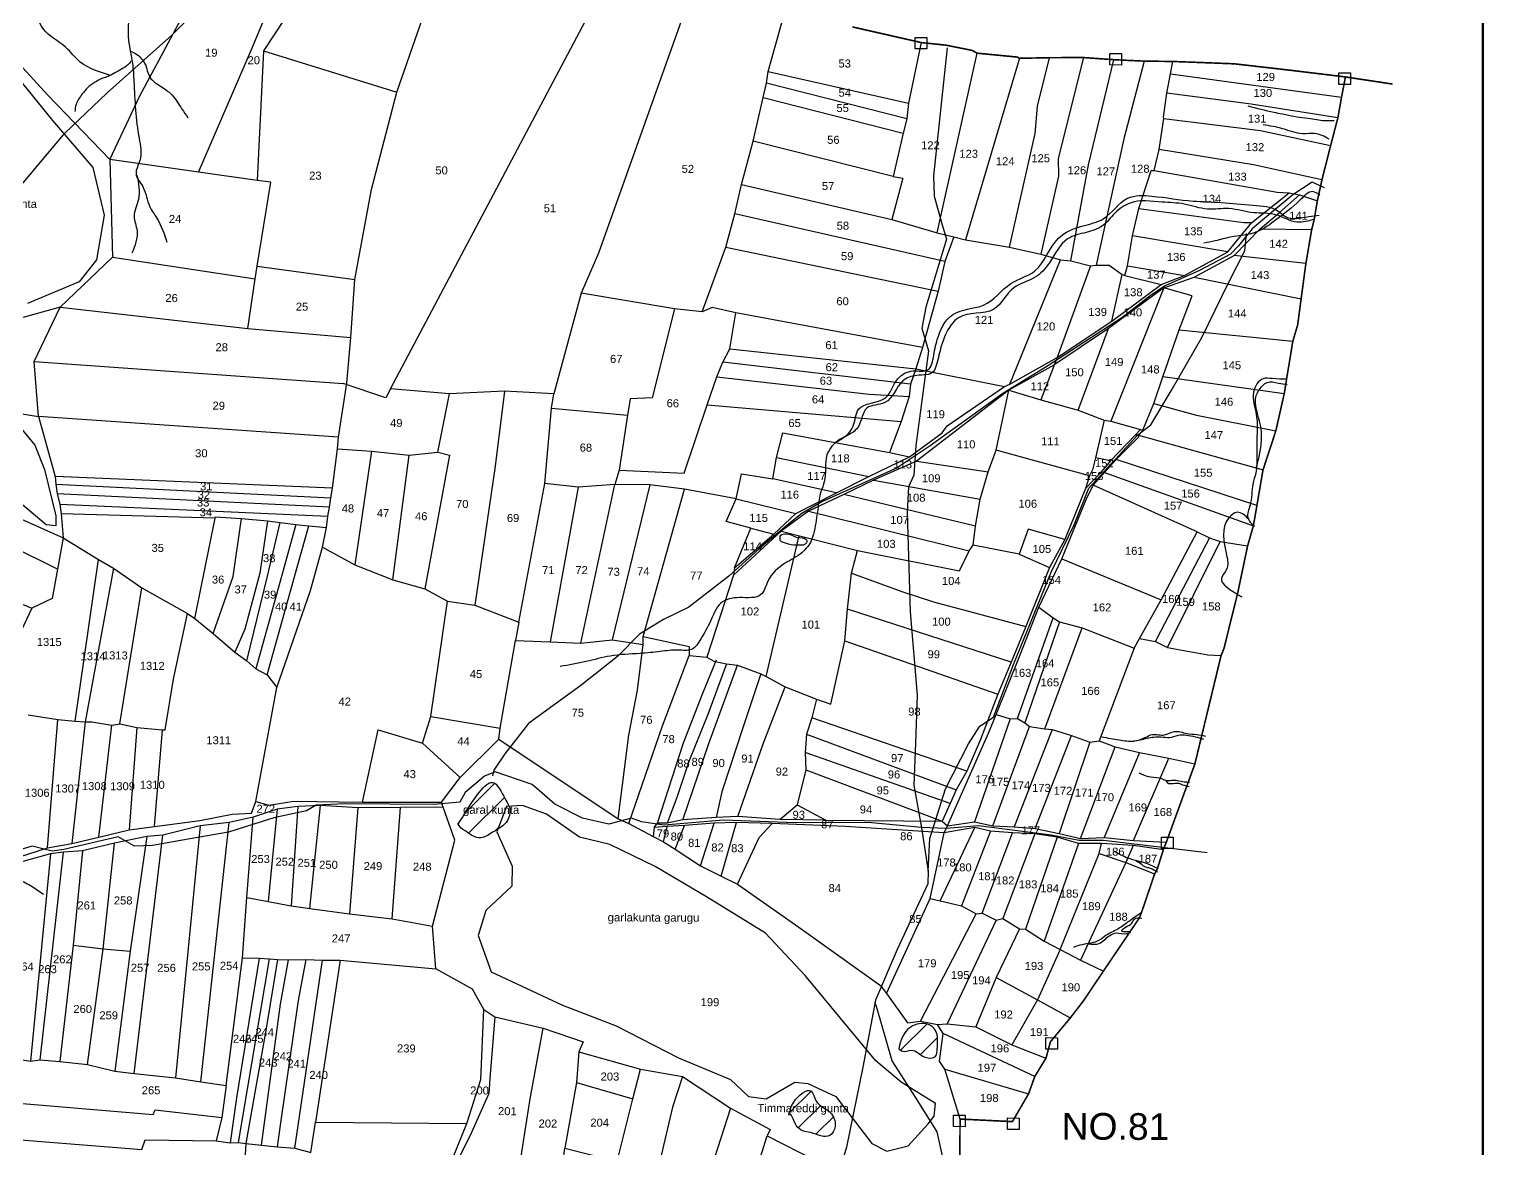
# Model space of a CAD drawing. Header units: inches. Extents: x 179671 to 186598, y 1613440 to 1621634.
# Drawn here: x 183871 to 186598, y 1617343 to 1619441 of the extents above; entities that cross this region are included whole.
import ezdxf
from ezdxf.enums import TextEntityAlignment as Align

# ---------------------------------------------------------------- set-up
doc = ezdxf.new("R2010")
doc.units = ezdxf.units.IN
doc.header["$LTSCALE"] = 15
doc.header["$MEASUREMENT"] = 0
for name, color, linetype in [('HILLS', 3, 'Continuous'), ('PLOT', 7, 'Continuous'), ('PLOT NO', 7, 'Continuous'), ('ROAD', 1, 'Continuous'), ('STREAM', 4, 'Continuous'), ('text1', 7, 'Continuous'), ('VILLAGE BOUNADRY', 5, 'Continuous'), ('VILLAGE BOUNADRY STONES', 1, 'Continuous')]:
    doc.layers.add(name, color=color, linetype=linetype)
doc.styles.get("Standard").update_dxf_attribs({"font": 'arial.ttf'})
pattern_1 = [(44.7684, (179073.567, 1616750.192), (-22.40683, 22.58873), [])]

msp = doc.modelspace()

# ---------------------------------------------------------------- hatches: boundary and pattern name
at = {"layer": 'STREAM'}
h = msp.add_hatch(dxfattribs=at)
h.set_pattern_fill('ANSI31', color=256, scale=254.535425, angle=-0.2316)
h.set_pattern_definition(pattern_1)
edge = h.paths.add_edge_path()
edge.add_spline(control_points=[(184770.7, 1617984.9), (184768.9, 1617989.4), (184759.2, 1618005.1), (184742.2, 1618044), (184701.2, 1617995.2), (184685.6, 1617968.4), (184675.5, 1617951)], knot_values=[0, 0, 0, 0, 2.994566, 10.621099, 17.661955, 30.744315, 30.744315, 30.744315, 30.744315], degree=3, periodic=0)
edge.add_spline(control_points=[(184675.5, 1617951), (184677.9, 1617945.6), (184692.1, 1617935.9), (184715.7, 1617919.7), (184735.8, 1617933.8), (184746.5, 1617939.9), (184749.7, 1617941.9)], knot_values=[41.079036, 41.079036, 41.079036, 41.079036, 44.609429, 50.900357, 55.692111, 57.827286, 57.827286, 57.827286, 57.827286], degree=3, periodic=0)
edge.add_line((184749.7, 1617941.9), (184765.7, 1617984.7))
edge.add_line((184765.7, 1617984.7), (184770.7, 1617984.9))
h = msp.add_hatch(dxfattribs=at)
h.set_pattern_fill('ANSI31', color=256, scale=254.535425, angle=-0.2316)
h.set_pattern_definition(pattern_1)
edge = h.paths.add_edge_path()
edge.add_spline(control_points=[(185501.3, 1617530.2), (185503.1, 1617538.4), (185507.1, 1617556.6), (185529.2, 1617579.4), (185561.5, 1617578.7), (185575.9, 1617555.2), (185573.3, 1617536.6), (185572.8, 1617511.7), (185544.6, 1617512.3), (185530.2, 1617533.2), (185510.1, 1617522.4), (185503.4, 1617528.3), (185501.3, 1617530.2)], knot_values=[0, 0, 0, 0, 4.917245, 10.852526, 17.473558, 20.165789, 26.01407, 28.84807, 32.771635, 38.333003, 41.696463, 43.280657, 43.280657, 43.280657, 43.280657], degree=3, periodic=0)
h = msp.add_hatch(dxfattribs=at)
h.set_pattern_fill('ANSI31', color=256, scale=254.535425, angle=-0.2316)
h.set_pattern_definition(pattern_1)
edge = h.paths.add_edge_path()
edge.add_spline(control_points=[(185295.4, 1617406.6), (185297.2, 1617414.4), (185301.7, 1617433.9), (185338.6, 1617464.2), (185345.2, 1617424), (185374.5, 1617416.4), (185386.1, 1617387.7), (185370.2, 1617357.9), (185337, 1617376.5), (185308.9, 1617374.6), (185299, 1617413.1), (185295.4, 1617406.6)], knot_values=[0, 0, 0, 0, 5.038288, 12.593751, 16.631272, 23.273659, 28.744859, 32.589814, 39.695448, 45.665255, 50.391245, 50.391245, 50.391245, 50.391245], degree=3, periodic=0)

# ---------------------------------------------------------------- linework, layer by layer
at = {"layer": 'HILLS'}
for points in [[(183858.7, 1619339.6), (183915.2, 1619270.2), (183990.5, 1619182.1), (184011.7, 1619093), (183997.2, 1619009.1), (183965.2, 1618968), (183867.9, 1618927)], [(183800.9, 1618759.4), (183881.6, 1618661.9), (183900.2, 1618615.9), (183921.4, 1618529), (183921.3, 1618510.3), (183903.1, 1618512.6)], [(183903.1, 1618512.6), (183794.6, 1618603.4)], [(185219.8, 1617440.6), (185252.9, 1617436.6), (185306.7, 1617467.5), (185330.7, 1617465.5), (185383, 1617440.9), (185450.7, 1617353), (185478.6, 1617338.5), (185519.1, 1617348.6), (185556.5, 1617389.8), (185567.5, 1617404.2), (185569.8, 1617427.6), (185506, 1617467.6), (185458.1, 1617507.5), (185325.5, 1617667.9), (185251.3, 1617747), (185140.7, 1617815.2), (185044.6, 1617872), (184959.6, 1617913), (184902.7, 1617926.7), (184840.7, 1617969.9), (184795.8, 1617986.1), (184765.7, 1617984.7), (184747.9, 1617937.1), (184776.6, 1617872.8), (184775.9, 1617834.8), (184727.1, 1617789.4), (184712.9, 1617742.4), (184737.5, 1617674.5), (184871, 1617612.1), (184971.8, 1617573.4), (185088.1, 1617513.4), (185185.8, 1617472.6), (185219.8, 1617440.6)]]:
    msp.add_lwpolyline(points, dxfattribs=at)
at = {"layer": 'PLOT'}
for points in [[(184188.3, 1619173.6), (184287.7, 1619403.3), (184403.9, 1619681.3), (184470.9, 1619660.7), (184491.1, 1619816)], [(184296.2, 1617993.8), (184335.6, 1618207.4), (184398.4, 1618389.5), (184421.1, 1618470.2), (184428.4, 1618507.6), (184431.3, 1618528.5), (184434.4, 1618545.5), (184436.4, 1618562.7), (184439.5, 1618581.1), (184449.1, 1618655), (184451.1, 1618676.7), (184466.4, 1618777.9), (184474.2, 1618863.4), (184481.7, 1618972.3), (184513.2, 1619140.7), (184560.6, 1619323.3), (184628.4, 1619519.5), (184662.1, 1619673.6)], [(184470.9, 1619660.7), (184452.3, 1619616.2), (184310.3, 1619400.5), (184298.5, 1619157.9)], [(184548.2, 1618767.1), (184963.8, 1619551.6)], [(185113.3, 1619513.4), (184938.4, 1619021.3), (184905.9, 1618946.4), (184854.8, 1618757.9)], [(183751.3, 1619486.4), (183906.4, 1619317.5), (184022.2, 1619197.1), (184027.1, 1619014.2), (183929, 1618920), (183782.3, 1618879.6)], [(185132.6, 1618911.8), (185176.8, 1619033), (185194, 1619094.9), (185206.5, 1619149.9), (185228.5, 1619231.2), (185247.2, 1619313.3), (185253.5, 1619340.4), (185256.3, 1619362.1), (185287.1, 1619471)], [(184280.8, 1618880.5), (184294.7, 1618973.4), (184298.7, 1618997.4), (184324.2, 1619154.4), (184298.5, 1619157.9), (184188.3, 1619173.6), (184022.2, 1619197.1), (184078.8, 1619316.5), (184154.7, 1619458)], [(185543.4, 1619416.2), (185519.7, 1619302.7), (185516.1, 1619273.5), (185509.2, 1619246.4), (185490.6, 1619165), (185508.9, 1619162.2), (185488.2, 1619084.9), (185573, 1619059.4), (185604.3, 1619051.8), (185587.8, 1619006.1), (185575.3, 1618950.5), (185545.7, 1618844.7), (185533.4, 1618804.4), (185523.1, 1618775.9), (185520.9, 1618752.9), (185505.8, 1618706.1), (185483.8, 1618647.8), (185521.6, 1618639.6)], [(184310.3, 1619400.5), (184560.6, 1619323.3)], [(185573, 1619059.4), (185648.1, 1619396.3)], [(185256.3, 1619362.1), (185519.7, 1619302.7)], [(185727.3, 1619386.7), (185626.4, 1619046.5)], [(185709.1, 1619032.7), (185756.8, 1619246), (185761.1, 1619296.9), (185784, 1619387.9)], [(185847.6, 1619388.1), (185800.1, 1619199), (185800.9, 1619165.9), (185767.8, 1619019.4)], [(185824, 1619007), (185856.6, 1619187.3), (185904.2, 1619384.1)], [(185961.2, 1619381.4), (185922.9, 1619235.5), (185871.4, 1618999)], [(185925, 1618979.8), (185929.9, 1618997.8), (185939.6, 1619054), (185951.5, 1619105.2), (185974.4, 1619176.6), (185979.8, 1619176.6), (185989.3, 1619215.6), (185998, 1619274.2), (185998, 1619274.2), (185997.7, 1619276.1), (186003.6, 1619321.2), (186010.3, 1619357.6), (186015, 1619380.8)], [(185516.1, 1619273.5), (185253.5, 1619340.4)], [(186010.3, 1619357.6), (186331.2, 1619313.8)], [(185247.2, 1619313.3), (185509.2, 1619246.4)], [(186324.4, 1619275.4), (186161.9, 1619300.9), (186003.6, 1619321.2)], [(185998, 1619274.2), (186179.6, 1619251.5), (186310.8, 1619223.1)], [(185490.6, 1619165), (185228.5, 1619231.2)], [(186294.5, 1619159), (186165.9, 1619187.3), (185989.3, 1619215.6)], [(185979.8, 1619176.6), (186210.5, 1619136.1), (186233.2, 1619134.3)], [(185206.5, 1619149.9), (185488.2, 1619084.9)], [(184751.4, 1618110.4), (184754.2, 1618131.2), (184783, 1618295.5), (184847.8, 1618292.8), (184905.5, 1618290.3), (184964.2, 1618296.8), (185022.3, 1618287.8), (185022.2, 1618303.3), (185108.2, 1618284.2), (185108.1, 1618267.6), (185141.6, 1618264.6), (185154.3, 1618256.5), (185178.3, 1618252), (185199, 1618249.5), (185243, 1618232.9), (185252.5, 1618228.2), (185288.3, 1618208.6), (185347.3, 1618185.4), (185374.1, 1618176.3), (185400.4, 1618295), (185405, 1618354.4), (185412.4, 1618421.5), (185424.2, 1618464.2), (185615.1, 1618426.3), (185633.5, 1618463.8), (185640.4, 1618473.9), (185645, 1618509.8), (185653.8, 1618560.5), (185668.9, 1618611.8), (185683.9, 1618652.1), (185707.6, 1618764.7), (185767.3, 1618746.4), (185837.6, 1618727.4), (185886, 1618708.8), (185898.5, 1618706.7), (185954.2, 1618691.1), (185958.9, 1618689.9), (185979.1, 1618740), (185996.2, 1618789.7), (186026.6, 1618878.1), (186051.3, 1618941.3), (185998.4, 1618956.3), (186055, 1618976.6), (186130.1, 1619017.3), (186178.4, 1619067.3), (186215.1, 1619097.9), (186252.4, 1619130.7), (186285.9, 1619119.7)], [(185193.5, 1618431.5), (185267.1, 1618494.9), (185308.3, 1618533.5), (185384.6, 1618572.1), (185445.4, 1618603), (185521.6, 1618639.6), (185582.5, 1618684.6), (185592, 1618697.6), (185699.7, 1618771.6), (185709.5, 1618776.1), (185798.4, 1618825.9), (185900.9, 1618894), (185993.2, 1618962.6), (186036.7, 1618979.4), (186118.3, 1619024.1), (186163.2, 1619078.8), (186233.2, 1619134.3), (186252.4, 1619130.7)], [(185587.8, 1619006.1), (185194, 1619094.9)], [(185951.5, 1619105.2), (186148.2, 1619078.8), (186163.2, 1619078.8)], [(186178.4, 1619067.3), (186275.3, 1619066)], [(185604.3, 1619051.8), (185626.4, 1619046.5), (185709.1, 1619032.7), (185767.8, 1619019.4), (185804.4, 1619009.3), (185824, 1619007), (185860.5, 1618997.7), (185871.4, 1618999), (185895.4, 1618998.9), (185919.8, 1618981.6), (185925, 1618979.8), (185993.2, 1618962.6)], [(186118.3, 1619024.1), (185939.6, 1619054)], [(184027.1, 1619014.2), (184294.7, 1618973.4)], [(185176.8, 1619033), (185575.3, 1618950.5)], [(185533.4, 1618804.4), (185699.7, 1618771.6), (185709.5, 1618776.1), (185804.4, 1619009.3)], [(186264.4, 1619002.2), (186130.1, 1619017.3)], [(184298.7, 1618997.4), (184481.7, 1618972.3)], [(185860.5, 1618997.7), (185798.4, 1618825.9), (185767.3, 1618746.4)], [(185900.9, 1618894), (185919.8, 1618981.6)], [(185929.9, 1618997.8), (186036.7, 1618979.4)], [(185998.4, 1618956.3), (185894.5, 1618880.2), (185792, 1618811.5), (185707.6, 1618764.7), (185534.7, 1618631.5), (185453.9, 1618595.9), (185398.2, 1618569), (185332, 1618537.8), (185280.8, 1618500.2), (185191.3, 1618418.2), (185141.6, 1618264.6)], [(185998.4, 1618956.3), (185898.5, 1618706.7)], [(186055, 1618976.6), (186255.5, 1618936.2)], [(183454.4, 1618946.5), (183520.1, 1618855.3), (183553.2, 1618805), (183655.7, 1618696.7), (183825.1, 1618548.6), (183851.4, 1618525.2), (183934.9, 1618488), (184001.2, 1618447.2), (184029, 1618431.4), (184082.1, 1618394.1), (184168, 1618345.9), (184181.5, 1618336.8), (184219.7, 1618524.8), (184220.3, 1618527.1), (184268.9, 1618524.4), (184318, 1618519.8), (184341.6, 1618516.8), (184371.2, 1618512.9), (184395.7, 1618510.7), (184428.4, 1618507.6)], [(184977.3, 1618615), (185098.7, 1618609.4), (185142.1, 1618737.4), (185160.5, 1618789.4), (185171.6, 1618817.2), (185184.4, 1618842.5), (185196.1, 1618909.9), (185151.3, 1618919.4), (185132.6, 1618911.8), (185081.1, 1618917.1), (184905.9, 1618946.4)], [(183888.4, 1618715.2), (183880.5, 1618818.6), (183929, 1618920), (184280.8, 1618880.5), (184474.2, 1618863.4)], [(185081.1, 1618917.1), (185039, 1618750.1), (184997.6, 1618748.3), (184993, 1618718)], [(185545.7, 1618844.7), (185196.1, 1618909.9)], [(185837.6, 1618727.4), (185894.5, 1618880.2)], [(186026.6, 1618878.1), (186239.9, 1618856.3)], [(183880.5, 1618818.6), (184459.8, 1618777)], [(185523.1, 1618775.9), (185171.6, 1618817.2)], [(185184.4, 1618842.5), (185533.4, 1618804.4)], [(185160.5, 1618789.4), (185445.9, 1618757.3), (185520.9, 1618752.9)], [(186223.8, 1618758.1), (185996.2, 1618789.7)], [(185193.5, 1618431.5), (185223.8, 1618506.3), (185177.8, 1618518.3), (185196.4, 1618561.2), (185099.8, 1618579.4), (185034.7, 1618587.5), (184969, 1618587.8), (184900, 1618582.8), (184837.9, 1618590), (184850, 1618731), (184854.8, 1618757.9), (184762, 1618763), (184659, 1618757.6), (184548.2, 1618767.1), (184540, 1618750.3), (184459.8, 1618777)], [(184762, 1618763), (184744.6, 1618622.2), (184706.3, 1618361.8)], [(184637.1, 1618648.8), (184659, 1618757.6)], [(185142.1, 1618737.4), (185505.8, 1618706.1)], [(185979.1, 1618740), (186059.3, 1618717.9), (186208, 1618688.2)], [(183853.9, 1618721.2), (183888.4, 1618715.2), (183919.7, 1618602.9), (183920.9, 1618588.8), (183923.9, 1618570.7), (183928.6, 1618551.1), (183931.2, 1618533), (183934.9, 1618488), (183924.3, 1618429.3), (183914.6, 1618374.5), (183876.5, 1618356.3), (183856.2, 1618313.4)], [(184451.1, 1618676.7), (183888.4, 1618715.2)], [(184850, 1618731), (184993, 1618718), (184977.3, 1618615), (184969, 1618587.8)], [(185886, 1618708.8), (185870.1, 1618637.7), (185864.5, 1618615.2), (185858.9, 1618604.2), (185851.3, 1618580.3)], [(183924.3, 1618429.3), (183660.6, 1618560), (183575.7, 1618603.4), (183655.7, 1618696.7)], [(185196.4, 1618561.2), (185206.6, 1618608), (185265.4, 1618598.8), (185271.8, 1618638.7), (185283.8, 1618684.8), (185382.3, 1618666.4), (185483.8, 1618647.8)], [(185478.5, 1617634.1), (185560, 1617812), (185586.5, 1617935), (185592.9, 1617947.9), (185669.7, 1618121.7), (185683.9, 1618156.7), (185728.9, 1618268.7), (185763.7, 1618358.3), (185807, 1618448.8), (185852.6, 1618559.7), (185865.5, 1618586.4), (185886.7, 1618610.6), (185908.8, 1618634.9), (185951.3, 1618677.4), (185950.9, 1618680.1), (185944.2, 1618680.5), (185954.2, 1618691.1)], [(185944.2, 1618680.5), (185898.2, 1618632.3), (185878.1, 1618608.7), (185851.3, 1618580.3), (185812.8, 1618484.7), (185783.6, 1618432.1), (185739.7, 1618321.8), (185712.2, 1618255.2), (185687, 1618195), (185654.4, 1618109.8), (185628.6, 1618050.9), (185608.7, 1618015.8), (185597.7, 1617989.9), (185582.5, 1617957.2), (185592.9, 1617947.9), (185643.1, 1617955.4), (185677.8, 1617948.4), (185717.8, 1617946), (185757.1, 1617943.1), (185802.1, 1617934.1), (185842, 1617924.3), (185886.1, 1617926), (185941.4, 1617920.8), (186002.7, 1617917.3)], [(185958.9, 1618689.9), (185950.9, 1618680.1), (186184, 1618615.2)], [(184449.1, 1618655), (184512.8, 1618650.5), (184583.2, 1618642.9), (184637.1, 1618648.8), (184659.3, 1618642.9), (184613.1, 1618392.5)], [(185858.9, 1618604.2), (185683.9, 1618652.1)], [(184512.8, 1618650.5), (184481.6, 1618437.3)], [(184553, 1618409.1), (184583.2, 1618642.9)], [(185271.8, 1618638.7), (185445.4, 1618603)], [(185534.7, 1618631.5), (185668.9, 1618611.8)], [(185898.2, 1618632.3), (185870.1, 1618637.7)], [(186172.6, 1618548.7), (185908.8, 1618634.9)], [(184439.5, 1618581.1), (183919.7, 1618602.9)], [(185384.6, 1618572.1), (185265.4, 1618598.8)], [(185886.7, 1618610.6), (186166, 1618510.6)], [(183920.9, 1618588.8), (184436.4, 1618562.7)], [(184434.4, 1618545.5), (183923.9, 1618570.7)], [(184789, 1618330), (184837.9, 1618590)], [(184900, 1618582.8), (184847.8, 1618292.8)], [(184905.5, 1618290.3), (184969, 1618587.8)], [(185034.7, 1618587.5), (184964.2, 1618296.8)], [(185022.2, 1618303.3), (185099.8, 1618579.4)], [(185453.9, 1618595.9), (185653.8, 1618560.5)], [(186060.3, 1618499.3), (185865.5, 1618586.4)], [(183928.6, 1618551.1), (184431.3, 1618528.5)], [(185196.4, 1618561.2), (185308.3, 1618533.5)], [(185645, 1618509.8), (185398.2, 1618569)], [(184219.7, 1618524.8), (183931.2, 1618533)], [(184216.2, 1618308.8), (184253.7, 1618415.4), (184268.9, 1618524.4)], [(184318, 1618519.8), (184303.3, 1618421.7), (184275.6, 1618316.6), (184256.5, 1618273.6)], [(184279.3, 1618257.6), (184318, 1618416.1), (184341.6, 1618516.8)], [(185332, 1618537.8), (185633.5, 1618463.8)], [(183541.5, 1618494.7), (183876.5, 1618356.3)], [(184371.2, 1618512.9), (184344.3, 1618415.5), (184296.1, 1618242.4)], [(184317.3, 1618231.3), (184374.8, 1618437.1), (184395.7, 1618510.7)], [(185223.8, 1618506.3), (185267.1, 1618494.9)], [(185252.5, 1618228.2), (185314.4, 1618492.3)], [(185280.8, 1618500.2), (185424.2, 1618464.2)], [(185812.8, 1618484.7), (185744, 1618504.4), (185726.8, 1618457.6), (185640.4, 1618473.9)], [(185993, 1618371.6), (186060.3, 1618499.3), (186083.6, 1618488.2), (186103.8, 1618480.9), (186155.1, 1618472.7)], [(184421.1, 1618470.2), (184481.6, 1618437.3), (184553, 1618409.1), (184613.1, 1618392.5), (184655.5, 1618369.4), (184706.3, 1618361.8), (184789, 1618330), (184783, 1618295.5)], [(186083.6, 1618488.2), (185985, 1618299.4)], [(186005.1, 1618282.6), (186103.8, 1618480.9)], [(183957.2, 1618144.2), (184001.2, 1618447.2)], [(185726.8, 1618457.6), (185783.6, 1618432.1)], [(185807, 1618448.8), (185993, 1618371.6)], [(184029, 1618431.4), (183975.9, 1618143.2)], [(185193.5, 1618431.5), (185191.3, 1618418.2)], [(185412.4, 1618421.5), (185507.3, 1618387.5), (185566.3, 1618368.2), (185739.7, 1618321.8)], [(184041.1, 1618139.5), (184082.1, 1618394.1)], [(184608.8, 1618102.8), (184624.4, 1618153), (184655.5, 1618369.4)], [(185712.2, 1618255.2), (185405, 1618354.4)], [(185763.7, 1618358.3), (185790.9, 1618337.9), (185802.3, 1618330.8), (185845.1, 1618319.5), (185942.3, 1618281.3), (185952.7, 1618299), (185993, 1618371.6)], [(183869.1, 1618156.4), (183924.7, 1618147.5), (183957.2, 1618144.2), (183975.9, 1618143.2), (183988.8, 1618143), (184026.3, 1618136.7), (184041.1, 1618139.5), (184073.2, 1618132.4), (184121.4, 1618128.3), (184126, 1618128.1), (184142, 1618223.1), (184168, 1618345.9), (184181.5, 1618336.8), (184216.2, 1618308.8), (184256.5, 1618273.6), (184279.3, 1618257.6), (184296.1, 1618242.4), (184317.3, 1618231.3), (184335.6, 1618207.4)], [(185723.9, 1618149.1), (185790.9, 1618337.9)], [(185802.3, 1618330.8), (185737.5, 1618141.4)], [(185775.2, 1618130.1), (185845.1, 1618319.5)], [(185952.7, 1618299), (185982.4, 1618293.9), (186005.1, 1618282.6), (186080.8, 1618268.8), (186105.4, 1618267.2)], [(185985, 1618299.4), (185982.4, 1618293.9)], [(185011.3, 1618202.3), (185022.3, 1618287.8)], [(185400.4, 1618295), (185687, 1618195)], [(185942.3, 1618281.3), (185876.7, 1618107.5)], [(184995.5, 1617952.3), (185058.5, 1618135.8), (185108.1, 1618267.6)], [(185042.9, 1617945.3), (185049.2, 1617953.4), (185097.9, 1618103.5), (185133.9, 1618196.9), (185159.8, 1618259.6)], [(185178.3, 1618252), (185143.2, 1618157), (185107.5, 1618068.5), (185085.5, 1618001.3), (185067, 1617953.2)], [(185096.2, 1617959.7), (185145, 1618102.4), (185199, 1618249.5)], [(185243, 1618232.9), (185209.1, 1618131.6), (185169.7, 1618011.7), (185159.1, 1617963.6)], [(184975.2, 1617961.1), (184995.2, 1618118.4), (185011.3, 1618202.3)], [(185199.6, 1617965.4), (185246.8, 1618102), (185288.3, 1618208.6)], [(185347.3, 1618185.4), (185338.2, 1618150.7), (185328.2, 1618120.1), (185325.9, 1618085.8), (185327.3, 1618053.3), (185311.1, 1617987.3), (185364.6, 1617958.8), (185582.5, 1617957.2)], [(183905.6, 1617906.7), (183924.7, 1618147.5)], [(183975.9, 1618143.2), (183951.4, 1617915.3)], [(184002, 1617926.8), (184026.3, 1618136.7)], [(184624.4, 1618153), (184754.2, 1618131.2)], [(185628.6, 1618050.9), (185338.2, 1618150.7)], [(185710.2, 1618148.8), (185643.1, 1617955.4)], [(185677.8, 1617948.4), (185746.2, 1618134.6)], [(185683.9, 1618156.7), (185710.2, 1618148.8), (185723.9, 1618149.1), (185737.5, 1618141.4), (185746.2, 1618134.6), (185775.2, 1618130.1), (185788.8, 1618129), (185824.8, 1618117.7), (185859.5, 1618104.8), (185876.7, 1618107.5), (185906.7, 1618096.2), (185952.2, 1618085.6), (186007.3, 1618075.1), (186056.3, 1618064.1)], [(183852.8, 1617889.9), (183905.6, 1617906.7), (183951.4, 1617915.3), (184002, 1617926.8), (184058.6, 1617940.7), (184106.4, 1617947.2), (184190.9, 1617958), (184252, 1617970.3), (184287.8, 1617972.2), (184296.2, 1617993.8), (184320.3, 1617987), (184367.1, 1617994.4), (184496, 1617992.6), (184644.4, 1617992.4), (184679.1, 1618038.8), (184751.4, 1618110.4), (184975.2, 1617961.1), (184995.5, 1617952.3), (185041, 1617927.9), (185060.1, 1617918.2), (185082.1, 1617904.4), (185129.5, 1617873.4), (185168.1, 1617854.1), (185198.9, 1617838.6), (185313.7, 1617758.4), (185466.9, 1617649.1), (185478.5, 1617634.1), (185517.9, 1617578.8), (185541.7, 1617582.1), (185573.7, 1617575.7), (185591.7, 1617577.3), (185645.4, 1617571.7), (185713.5, 1617537.7), (185777.2, 1617512.8)], [(184073.2, 1618132.4), (184058.6, 1617940.7)], [(184106.4, 1617947.2), (184121.4, 1618128.3)], [(184496, 1617992.6), (184525.1, 1618128), (184608.8, 1618102.8), (184679.1, 1618038.8)], [(185328.2, 1618120.1), (185608.7, 1618015.8)], [(185788.8, 1618129), (185717.8, 1617946)], [(185757.1, 1617943.1), (185824.8, 1618117.7)], [(185597.7, 1617989.9), (185325.9, 1618085.8)], [(185859.5, 1618104.8), (185802.1, 1617934.1)], [(185842, 1617924.3), (185906.7, 1618096.2)], [(185952.2, 1618085.6), (185886.1, 1617926)], [(185327.3, 1618053.3), (185582.5, 1617957.2)], [(185941.4, 1617920.8), (186007.3, 1618075.1)], [(184647.1, 1617983.2), (184567.1, 1617982.7), (184487, 1617982.2), (184417.3, 1617986), (184374.5, 1617984.2), (184336.3, 1617979.2), (184291.2, 1617964.4), (184245.9, 1617954.4), (184192, 1617948.2), (184121.6, 1617930.4), (184092, 1617927.9), (184031.2, 1617915.5), (183971, 1617901.1), (183935.8, 1617898.7), (183911, 1617895.6), (183859.2, 1617881.4), (183660.2, 1617809.7), (183594.2, 1617789), (183359.7, 1617717.8), (183274.5, 1617712.3), (183263.9, 1617724.2)], [(184336.3, 1617979.2), (184319.3, 1617806.2)], [(184374.5, 1617984.2), (184362.5, 1617798.3)], [(184397.5, 1617793.2), (184417.3, 1617986)], [(184487, 1617982.2), (184471.5, 1617783.3)], [(184551.4, 1617773.8), (184567.1, 1617982.7)], [(184665, 1617323.9), (184691.7, 1617390), (184718.1, 1617472.9), (184723.5, 1617603.8), (184702.2, 1617642.2), (184633.4, 1617679.9), (184627, 1617760.3), (184668.8, 1617921.3), (184647.1, 1617983.2), (184644.4, 1617992.4)], [(185278.4, 1617960.3), (185311.1, 1617987.3)], [(184192, 1617948.2), (184145.4, 1617476.1)], [(184193.2, 1617468.6), (184245.9, 1617954.4)], [(184240.3, 1617461.6), (184271.3, 1617700.8), (184279.4, 1617814), (184291.2, 1617964.4)], [(185997.2, 1617903.5), (185940.4, 1617911.4), (185881.4, 1617915.1), (185837.9, 1617914.9), (185798.3, 1617926.7), (185756.5, 1617933.1), (185714.6, 1617935.1), (185673.1, 1617938.1), (185644, 1617944.8), (185586.5, 1617935), (185400.5, 1617947), (185263.9, 1617952.5), (185197.3, 1617954.7), (185155.4, 1617953), (185099.8, 1617948.5), (185066.9, 1617946.8), (185042.9, 1617945.3), (185041, 1617927.9)], [(185364.6, 1617958.8), (185278.4, 1617960.3), (185199.6, 1617965.4), (185159.1, 1617963.6), (185096.2, 1617959.7), (185067, 1617953.2), (185049.2, 1617953.4)], [(185060.1, 1617918.2), (185066.9, 1617946.8)], [(185082.1, 1617904.4), (185099.8, 1617948.5)], [(185129.5, 1617873.4), (185155.4, 1617953)], [(185168.1, 1617854.1), (185197.3, 1617954.7)], [(185198.9, 1617838.6), (185239.8, 1617926.6), (185263.9, 1617952.5)], [(185578.8, 1617807.5), (185644, 1617944.8)], [(184092, 1617927.9), (184060.3, 1617713), (184031.7, 1617488.6)], [(184067.9, 1617483.9), (184121.6, 1617930.4)], [(185673.1, 1617938.1), (185619.1, 1617798.3)], [(185657.8, 1617784.3), (185714.6, 1617935.1)], [(185756.5, 1617933.1), (185696.6, 1617774.8)], [(185798.3, 1617926.7), (185739.1, 1617754.3)], [(183911, 1617895.6), (183873.8, 1617506.9)], [(183891.9, 1617509.3), (183935.8, 1617898.7)], [(183971, 1617901.1), (183953.4, 1617724.6), (183928.7, 1617506.6)], [(183980.3, 1617500.9), (184009.9, 1617717.4), (184031.2, 1617915.5)], [(185837.9, 1617914.9), (185773.6, 1617731.9)], [(185803.9, 1617716.6), (185877.1, 1617896.2), (185881.4, 1617915.1)], [(185940.4, 1617911.4), (185927.1, 1617879.4), (185841.9, 1617696.7)], [(185877.1, 1617896.2), (185927.1, 1617879.4), (185980.9, 1617858.1)], [(184279.4, 1617814), (184319.3, 1617806.2), (184362.5, 1617798.3), (184397.5, 1617793.2), (184471.5, 1617783.3), (184551.4, 1617773.8), (184627, 1617760.3)], [(185560, 1617812), (185578.8, 1617807.5), (185619.1, 1617798.3), (185646.5, 1617783.1), (185657.8, 1617784.3), (185683.6, 1617771.3), (185696.6, 1617774.8), (185727.5, 1617755.3), (185739.1, 1617754.3), (185773.6, 1617731.9), (185803.9, 1617716.6), (185841.9, 1617696.7), (185884.8, 1617675.8)], [(185541.7, 1617582.1), (185646.5, 1617783.1)], [(185683.6, 1617771.3), (185591.7, 1617577.3)], [(185727.5, 1617755.3), (185683.6, 1617663.7), (185645.4, 1617571.7)], [(183953.4, 1617724.6), (184009.9, 1617717.4), (184060.3, 1617713)], [(184302.5, 1617699.9), (184259.9, 1617438.4), (184247.7, 1617354.3)], [(184263.7, 1617354.8), (184321.5, 1617699)], [(184271.3, 1617700.8), (184302.5, 1617699.9), (184321.5, 1617699), (184336.9, 1617697.4), (184357.2, 1617697.3), (184389.5, 1617697.7), (184421.3, 1617696.5), (184454.2, 1617696.1), (184633.4, 1617679.9)], [(184389.5, 1617697.7), (184375.3, 1617620.7), (184341.4, 1617386.9), (184336.1, 1617346.4)], [(185803.9, 1617716.6), (185761, 1617622.2), (185713.5, 1617537.7)], [(184336.9, 1617697.4), (184316.1, 1617572.1), (184277.1, 1617352.7), (184274.6, 1617311.6), (184283.9, 1617298.5), (184281, 1617144.5)], [(184306.6, 1617349.7), (184342.3, 1617613.7), (184357.2, 1617697.3)], [(184369.3, 1617344.2), (184421.3, 1617696.5)], [(184454.2, 1617696.1), (184407.7, 1617392.7)], [(185683.6, 1617663.7), (185761, 1617622.2), (185822.8, 1617588.2)], [(184744, 1617590), (184735, 1617474.6), (184732.8, 1617446.4), (184697.9, 1617367.8), (184675.6, 1617323.6)], [(184723.5, 1617603.8), (184744, 1617590), (184834.4, 1617569.2), (184909.7, 1617543.4), (184901.4, 1617524.9), (185017.2, 1617492.4), (185095.9, 1617478.2), (185185.7, 1617418.8), (185260.4, 1617378.8), (185254.4, 1617367), (185345.2, 1617320.7), (185362.1, 1617263.8), (185386.7, 1617253.9), (185463.4, 1617216.1), (185528.2, 1617170.3)], [(184785.3, 1617276.5), (184810.5, 1617436.3), (184834.4, 1617569.2)], [(185616.2, 1617398.6), (185587.9, 1617492.2), (185577.8, 1617507.4), (185584.4, 1617558.8), (185573.7, 1617575.7)], [(185756.2, 1617478.3), (185584.4, 1617558.8)], [(183359.2, 1617510.9), (183624.5, 1617472.1), (183707.9, 1617461.5), (183811.4, 1617454.8), (183821.1, 1617515.9), (183873.8, 1617506.9), (183891.9, 1617509.3), (183928.7, 1617506.6), (183980.3, 1617500.9), (184031.7, 1617488.6), (184067.9, 1617483.9), (184145.4, 1617476.1), (184193.2, 1617468.6), (184240.3, 1617461.6), (184232.6, 1617401.3), (184221.8, 1617357.9)], [(184901.4, 1617524.9), (184896.9, 1617466.9), (184875.2, 1617344.1)], [(184810, 1617268.3), (184862.9, 1617248.8), (184875.2, 1617344.1), (184927.2, 1617330.7), (184972.8, 1617316.3), (185003, 1617436.2), (185017.2, 1617492.4)], [(185587.9, 1617492.2), (185744.4, 1617445.6)], [(184896.9, 1617466.9), (185003, 1617436.2)], [(185095.9, 1617478.2), (185077.3, 1617421), (185029.7, 1617218.6), (184973.3, 1616999)], [(183704.1, 1617428.6), (183809.5, 1617408.3), (183814, 1617431.4), (184103.4, 1617407.4), (184107.2, 1617416.1), (184232.6, 1617401.3)], [(185185.7, 1617418.8), (185113.3, 1617193.9), (185029.7, 1617218.6)], [(183839.4, 1617360.8), (184082.3, 1617341.3), (184088.5, 1617359.9), (184221.8, 1617357.9), (184247.7, 1617354.3), (184263.7, 1617354.8), (184277.1, 1617352.7), (184306.6, 1617349.7), (184336.1, 1617346.4), (184369.3, 1617344.2), (184399.1, 1617335.9), (184407.7, 1617392.7), (184691.7, 1617390)], [(185113.3, 1617193.9), (185127, 1617175.9), (185188.7, 1617157.8), (185254.4, 1617367)]]:
    msp.add_lwpolyline(points, dxfattribs=at)
at = {"layer": 'ROAD'}
for points in [[(183840.4, 1619130.3), (183938.1, 1619246.6), (184017.7, 1619322), (184138.8, 1619429.8), (184195.7, 1619487.4), (184232.5, 1619552.6), (184351.3, 1619712.1), (184471.6, 1619822.9)], [(185592, 1619406.2), (185566.1, 1619166.3), (185567.4, 1619128.3), (185582.4, 1619074.3), (185590.8, 1619047.7), (185551.8, 1618920.1), (185544.5, 1618881.2), (185556.7, 1618838.6), (185533.2, 1618661.1), (185529.6, 1618605.6), (185519.6, 1618583.3), (185517, 1618535.6), (185522.9, 1618349.5), (185535.5, 1618192.9), (185532.8, 1618103.2), (185529.6, 1618024.5), (185543.6, 1617944.7), (185556.5, 1617863), (185556, 1617839.2), (185498.4, 1617716.7), (185457.7, 1617621.4), (185433.7, 1617496), (185403.5, 1617345.8), (185383.4, 1617279.1)], [(186299.5, 1619144.2), (186276, 1619154.8), (186240.1, 1619130.6), (186203.3, 1619100), (186163.8, 1619067.2), (186138.3, 1619035.4), (186123.2, 1619019.6), (186064.7, 1618988.7), (186000.7, 1618960.3), (185975.3, 1618943.3), (185919.4, 1618900), (185779.1, 1618808.8), (185696.6, 1618758.3), (185559.9, 1618660.4), (185498.2, 1618619.1), (185358.4, 1618556.1), (185319.3, 1618533.4), (185295.1, 1618514.2), (185239.3, 1618467.3), (185183, 1618416.4), (185107.6, 1618358), (185060.4, 1618334.9), (185015.1, 1618307.2), (184974.2, 1618265.6), (184905, 1618211.1), (184807.1, 1618140), (184763.1, 1618083.1), (184742.2, 1618052.3), (184739.6, 1618041.8)], [(185556.5, 1617863), (185559.5, 1617924.3), (185588.8, 1618017.5), (185631.7, 1618102.1), (185653.1, 1618135.1), (185678.6, 1618152.1), (185716.3, 1618250.8), (185786.9, 1618423.5), (185829.9, 1618512.4), (185857.5, 1618581), (185949.2, 1618681.1), (185974, 1618699.6), (186011.8, 1618763.2), (186069.6, 1618863.3), (186119.1, 1618966.1), (186149.7, 1619026.1), (186153.3, 1619058.3)], [(186079.5, 1617897.7), (185885, 1617920.8), (185839.4, 1617920.5), (185787.1, 1617930.9), (185650.8, 1617948), (185589.9, 1617943.1), (185543.9, 1617945.1), (185450.1, 1617954), (185290.7, 1617954.6), (185172.5, 1617959), (185061.7, 1617949.4), (185018.9, 1617955.4), (185000.4, 1617962.3), (184957.5, 1617951.3), (184908.3, 1617962.7), (184856.3, 1617988.7), (184814.1, 1618025.9), (184744.5, 1618049.5), (184724.5, 1618041.3), (184688.3, 1618010.8), (184678.5, 1617992.8), (184629.8, 1617988.2), (184463.3, 1617989.4), (184409.4, 1617987.1), (184391, 1617976.2), (184329.8, 1617963.3), (184244.6, 1617936.1), (184154.9, 1617920.9), (184102.5, 1617911.3), (184068.9, 1617910.2), (184037.8, 1617927.5), (183936.1, 1617904), (183914, 1617900.4), (183876.9, 1617909.8), (183768.3, 1617878.3)], [(185605.2, 1617128.9), (185598.8, 1617259.9), (185573.2, 1617374.7), (185533.6, 1617437.6), (185488.6, 1617507.5), (185459.2, 1617609.4), (185456.1, 1617616.3)]]:
    msp.add_lwpolyline(points, dxfattribs=at)
at = {"layer": 'STREAM'}
for points in [[(184281, 1620010.2), (184255.4, 1620002.5), (184255.8, 1619988.7), (184239.9, 1619952.8), (184226.9, 1619904.2), (184206.6, 1619866.4), (184188.2, 1619810.4), (184175.2, 1619777), (184162.7, 1619720.6), (184144.3, 1619671), (184136.7, 1619639.6), (184113.9, 1619587), (184089, 1619525.2), (184063.2, 1619477.6), (184057.5, 1619420.6), (184064.7, 1619377.7), (184067.5, 1619343.3), (184077.2, 1619236.9), (184078.7, 1619195.2), (184071.5, 1619170.8), (184084, 1619146.4), (184097.2, 1619108.6), (184110.5, 1619087.3), (184129.2, 1619042.3)], [(184023.7, 1619354.5), (183967.1, 1619379.7), (183939.4, 1619407.4), (183897.9, 1619441.6), (183872.6, 1619485), (183819.2, 1619520.9), (183802.4, 1619547.6), (183783.4, 1619564.5), (183752.8, 1619592.8)], [(184059.9, 1619400.9), (184070.5, 1619395.5), (184088.3, 1619376.1), (184097.3, 1619351.6), (184122.5, 1619331.2), (184139.1, 1619317.4), (184157.5, 1619291.5), (184168.7, 1619275.2)], [(184062.6, 1619381.1), (184047.6, 1619368), (184034.4, 1619360.9), (184022.8, 1619354.4), (184004.9, 1619347.6), (183994.6, 1619342), (183980.7, 1619331.4), (183970.7, 1619319.9), (183959, 1619299.9), (183956.8, 1619287.1)], [(186317.5, 1619269.5), (186288.5, 1619270.5), (186273, 1619273.3), (186252.3, 1619275.5), (186231.9, 1619279.6), (186220.4, 1619282), (186204.6, 1619285.1), (186156.3, 1619297)], [(186307.8, 1619235.3), (186280.7, 1619245.8), (186258.4, 1619245.2), (186221.3, 1619254.6), (186184, 1619261.9)], [(184073, 1619167.7), (184076, 1619122), (184068, 1619090.6), (184073.4, 1619063.8), (184063.8, 1619021.4)], [(186280.1, 1619085.3), (186248.3, 1619079.5), (186207.2, 1619093.6), (186166.7, 1619097.2), (186120.1, 1619104.9), (186079.9, 1619104), (186036.4, 1619113.4), (185994.9, 1619117.3), (185935.2, 1619115.5), (185906.2, 1619096.2), (185883.3, 1619072.8), (185852.6, 1619060.4), (185817.8, 1619048.3), (185783.6, 1619003.5), (185755.9, 1618975.6), (185717, 1618956.7), (185679.4, 1618916.4), (185613, 1618900.3), (185599.7, 1618887.1), (185580.8, 1618847), (185572.1, 1618812.7), (185565.9, 1618799.3), (185534.9, 1618792.3), (185509, 1618782.2), (185475.1, 1618741.5), (185441.4, 1618731.1), (185425.5, 1618696.7), (185407, 1618680.8), (185390, 1618672), (185366.7, 1618643.5), (185361.7, 1618593.2), (185355.2, 1618574.2), (185350, 1618545.4), (185343.7, 1618505.7), (185337.8, 1618483.9), (185320, 1618460.5), (185288.3, 1618440.3), (185256, 1618406.9), (185243, 1618381.5), (185202.8, 1618375.9), (185167.7, 1618365.5), (185148.2, 1618331.5), (185130.3, 1618298.6), (185112.5, 1618278.7), (185088, 1618277.5), (185054.3, 1618274.9), (185016.5, 1618271.3), (184960.3, 1618266.4), (184915.3, 1618256.1), (184866.6, 1618246.8)], [(185381.4, 1618665.6), (185415.9, 1618697.4), (185426, 1618728.9), (185475.5, 1618749.9), (185499.6, 1618786.2), (185528.2, 1618800.8), (185555.6, 1618802.7), (185566.8, 1618830), (185574.8, 1618863.9), (185600.1, 1618904.6), (185634.8, 1618917.5), (185659.9, 1618923.9), (185711.6, 1618964.7), (185756.6, 1618988.5), (185800.5, 1619049.4), (185846.6, 1619072.9), (185884.7, 1619085.7), (185930.3, 1619124.4), (185975.6, 1619128.4), (186053.1, 1619119.2), (186105.6, 1619116.5), (186165.3, 1619111.2), (186212.6, 1619100.3), (186226.3, 1619090), (186269.8, 1619090.2), (186289.4, 1619092.5)], [(186290.5, 1619130.5), (186277.2, 1619136.8), (186253.8, 1619121.4), (186208.3, 1619084.2), (186173.6, 1619061.8), (186122.7, 1619051.3), (186094.6, 1619044.6), (186073.3, 1619040.2)], [(186227.7, 1618785.3), (186201.3, 1618786.4), (186184.3, 1618786.2), (186166.5, 1618760.9), (186171.5, 1618718.9), (186172.8, 1618683.8), (186172.6, 1618642.9), (186170.4, 1618609.6), (186165.1, 1618588.8), (186159.7, 1618548.9), (186155.5, 1618526), (186167.9, 1618509.6)], [(186171.3, 1618617.6), (186177.3, 1618643.4), (186179.3, 1618699.1), (186171.5, 1618755), (186182.4, 1618772.1), (186191.9, 1618779.4), (186212.9, 1618778), (186229.4, 1618775.4)], [(186157.9, 1618522.5), (186135.7, 1618535.8), (186120, 1618525.4), (186115.7, 1618456.2), (186115.6, 1618428.4), (186106.1, 1618411.2), (186125.5, 1618388.9), (186144.3, 1618377.2)], [(185279.1, 1618485.2), (185279.2, 1618490.8), (185300.7, 1618493.1), (185311.5, 1618488.7), (185327.2, 1618485.5), (185328.8, 1618479.9), (185324.3, 1618475.2), (185315.3, 1618474.1), (185309.1, 1618474.2), (185288.8, 1618477.8), (185279.1, 1618485.2), (185279.3, 1618485.6)], [(185881.7, 1618115.1), (185914.4, 1618109.1), (185941.9, 1618107.3), (185962.6, 1618113.5), (185976.7, 1618119.4), (185999.2, 1618118.5), (186018.1, 1618124.8), (186041.1, 1618121.4), (186059.7, 1618119.2), (186076.2, 1618116.4)], [(185940.7, 1618106.5), (185966.7, 1618112.3), (185992.6, 1618115), (186008.8, 1618113.8), (186025.2, 1618118), (186040.4, 1618118.3), (186072.5, 1618110.6)], [(183711.2, 1618053.9), (183730.5, 1618036.9), (183745.3, 1618019), (183779.7, 1617994.3), (183804.8, 1617980.3), (183811.7, 1617967), (183778.5, 1617916.7), (183785, 1617876.1), (183800.3, 1617851.2), (183827.6, 1617852), (183847.7, 1617848.6), (183873.7, 1617836.1), (183897.8, 1617820.2)], [(184675.5, 1617951), (184711.8, 1618006.8), (184739.6, 1618029.6), (184763.4, 1617998.9), (184772.5, 1617977.5), (184767.6, 1617958), (184739.9, 1617936), (184717.8, 1617925.8), (184688.3, 1617938.5), (184675.5, 1617951), (184674.8, 1617952.9)], [(185951.3, 1618047.8), (185968.6, 1618040.7), (185989.9, 1618037.9), (186004.7, 1618033.2), (186016.2, 1618034), (186036.5, 1618030.7), (186046.5, 1618030.3)], [(186001.7, 1618033.7), (186004.2, 1618029.6), (186019.6, 1618027.9), (186025.6, 1618028), (186033.2, 1618025.2), (186045.8, 1618021.8)], [(185984.8, 1617868.6), (185970.5, 1617875.7), (185949.8, 1617881.9), (185930.6, 1617887.7), (185903.4, 1617901.3)], [(185944.8, 1617883.1), (185955.7, 1617876.7), (185961.1, 1617872.3), (185972.6, 1617869.1), (185986, 1617861.7)], [(185956.2, 1617785.5), (185930.3, 1617767.4), (185911.8, 1617754.7), (185890.3, 1617743), (185877.1, 1617733.6), (185845, 1617725.3), (185828.6, 1617720.4)], [(185856.5, 1617727.2), (185876.9, 1617727.8), (185896.6, 1617742.6), (185909.6, 1617747.5), (185929.1, 1617746.2), (185935.5, 1617748.7), (185919.6, 1617750.7), (185927.4, 1617758.8), (185938.3, 1617765.9), (185943.6, 1617773.6), (185956.7, 1617775.4)], [(185501.3, 1617530.2), (185508.8, 1617554), (185530.8, 1617574.7), (185564.3, 1617571.5), (185571.9, 1617560.1), (185573.3, 1617530.3), (185570.1, 1617516.2), (185550.2, 1617514.8), (185525, 1617527.6), (185508, 1617525.7), (185501.3, 1617530.2)], [(185295.4, 1617406.6), (185304.5, 1617430.5), (185337.2, 1617450.8), (185346.4, 1617432.4), (185372.6, 1617411), (185381.8, 1617384.7), (185372, 1617367.8), (185336.2, 1617373.1), (185309.1, 1617386.8), (185295.4, 1617406.6), (185294.9, 1617405.7)]]:
    msp.add_spline(points, degree=3, dxfattribs=at)
at = {"layer": 'VILLAGE BOUNADRY', "color": 5, "const_width": 4}
msp.add_lwpolyline([(179672.8, 1621079.7), (186596.1, 1621079.7), (186596.1, 1613441.9), (179672.8, 1613441.9)], close=True, dxfattribs=at)
at = {"layer": 'VILLAGE BOUNADRY', "const_width": 3}
msp.add_lwpolyline([(185414.2, 1619445.6), (185543.4, 1619416.2), (185590.1, 1619411.3), (185638.6, 1619401.6), (185648.1, 1619396.3), (185723.6, 1619389), (185727.3, 1619386.7), (185784, 1619387.9), (185847.6, 1619388.1), (185904.2, 1619384.1), (185961.2, 1619381.4), (186015, 1619380.8), (186130, 1619376.4), (186237.8, 1619364), (186338.5, 1619351.8), (186426.9, 1619338.4), (186338.5, 1619351.8), (186331.2, 1619313.8), (186324.4, 1619275.4), (186310.8, 1619223.1), (186294.5, 1619159), (186285.9, 1619119.7), (186280.1, 1619085.3), (186275.3, 1619066), (186264.4, 1619002.2), (186255.5, 1618936.2), (186249, 1618887.1), (186239.9, 1618856.3), (186228.2, 1618785.4), (186227.4, 1618780), (186223.8, 1618758.1), (186208, 1618688.2), (186184, 1618615.2), (186172.6, 1618548.7), (186166, 1618510.6), (186155.1, 1618472.7), (186136.8, 1618385.5), (186110.9, 1618280.9), (186105.4, 1618267.2), (186056.3, 1618064.1), (186002.7, 1617917.3), (185997.2, 1617903.5), (185985.8, 1617867), (185980.9, 1617858.1), (185956.2, 1617785.5), (185952, 1617775.2), (185884.8, 1617675.8), (185847.6, 1617620.4), (185822.8, 1617588.2), (185785.5, 1617543.3), (185777.2, 1617512.8), (185756.2, 1617478.3), (185744.4, 1617445.6), (185714.3, 1617393.8), (185616.2, 1617398.6), (185615.2, 1617267.8)], dxfattribs=at)
at = {"layer": 'VILLAGE BOUNADRY STONES'}
for points in [[(185532.1, 1619426), (185553.9, 1619426), (185553.8, 1619404.4), (185532, 1619404.5)], [(185896.8, 1619395.7), (185918.6, 1619395.7), (185918.5, 1619374.1), (185896.7, 1619374.2)], [(186326.1, 1619359.3), (186348, 1619359.2), (186347.9, 1619337.7), (186326, 1619337.8)], [(185993.9, 1617927.2), (186015.8, 1617927.2), (186015.7, 1617905.6), (185993.8, 1617905.7)], [(185777.1, 1617551.2), (185799, 1617551.1), (185798.9, 1617529.6), (185777, 1617529.7)], [(185604.1, 1617405.9), (185625.9, 1617405.8), (185625.8, 1617384.3), (185604, 1617384.4)], [(185705, 1617400.6), (185726.8, 1617400.5), (185726.7, 1617379), (185704.9, 1617379.1)]]:
    msp.add_lwpolyline(points, close=True, dxfattribs=at)

# ---------------------------------------------------------------- texts
at = {"layer": 'PLOT NO'}
for s, p in [('19', (184212.5, 1619397.2)), ('20', (184292.2, 1619383.1)), ('53', (185399.9, 1619377)), ('129', (186189, 1619351.8)), ('54', (185400, 1619322.2)), ('130', (186183.7, 1619321.8)), ('55', (185396.1, 1619293.6)), ('131', (186173, 1619273.6)), ('56', (185378.7, 1619233.9)), ('122', (185560.6, 1619223.7)), ('132', (186168.9, 1619220.2)), ('123', (185632.3, 1619207.8)), ('124', (185700.8, 1619193.8)), ('125', (185767.3, 1619199.4)), ('23', (184407.7, 1619166.9)), ('50', (184644.3, 1619176.7)), ('52', (185105.9, 1619179.5)), ('126', (185835.1, 1619176.9)), ('127', (185889.3, 1619174.8)), ('128', (185953.9, 1619179.7)), ('133', (186136, 1619164.9)), ('57', (185368.8, 1619147.4)), ('134', (186088.2, 1619123.4)), ('24', (184144.7, 1619085.7)), ('51', (184847.4, 1619105.6)), ('141', (186250.6, 1619091.7)), ('58', (185396.5, 1619073)), ('135', (186053.4, 1619062.5)), ('142', (186213.2, 1619039.1)), ('59', (185404.6, 1619015.9)), ('136', (186021.3, 1619014.4)), ('137', (185984, 1618981.3)), ('143', (186178.4, 1618980.5)), ('138', (185940.8, 1618948.3)), ('26', (184138.1, 1618937.4)), ('25', (184382.6, 1618921.2)), ('60', (185396, 1618931.4)), ('121', (185661.1, 1618896.4)), ('139', (185874.1, 1618911.4)), ('140', (185940, 1618910.5)), ('144', (186135.7, 1618908.6)), ('120', (185777.1, 1618884.2)), ('28', (184232.2, 1618845.2)), ('61', (185375.3, 1618849.1)), ('67', (184971.7, 1618823.3)), ('149', (185904.9, 1618817.6)), ('145', (186125.5, 1618811.5)), ('63', (185364.8, 1618782.4)), ('62', (185375.7, 1618807.8)), ('150', (185830.5, 1618798.3)), ('148', (185972.7, 1618803.6)), ('112', (185765.7, 1618771.9)), ('29', (184226.6, 1618735.7)), ('66', (185077.7, 1618740.2)), ('64', (185350, 1618747.5)), ('146', (186110.9, 1618743.1)), ('49', (184559.3, 1618703.1)), ('65', (185306, 1618703.2)), ('119', (185570.2, 1618719.7)), ('147', (186091.7, 1618680.6)), ('30', (184194, 1618646.5)), ('68', (184914.8, 1618657.1)), ('110', (185627.5, 1618663.2)), ('111', (185785.5, 1618668.8)), ('151', (185903, 1618669.6)), ('118', (185391.7, 1618636.9)), ('113', (185508.7, 1618625.6)), ('152', (185886.6, 1618627.9)), ('117', (185347.2, 1618603.9)), ('109', (185562, 1618599.6)), ('153', (185867.5, 1618603.9)), ('155', (186071.8, 1618610)), ('32', (184198.7, 1618568.7)), ('31', (184203.2, 1618584.5)), ('116', (185296.9, 1618568.9)), ('108', (185533.8, 1618563.2)), ('156', (186048.2, 1618571)), ('33', (184197.4, 1618554.2)), ('34', (184202.4, 1618535.8)), ('48', (184468.7, 1618543)), ('70', (184683.1, 1618551.4)), ('106', (185743.1, 1618551.9)), ('157', (186015.5, 1618548.3)), ('47', (184534.6, 1618534.5)), ('46', (184606.1, 1618528.5)), ('69', (184778.3, 1618525.1)), ('115', (185238.6, 1618525.4)), ('107', (185502.9, 1618521.6)), ('35', (184112.2, 1618469.1)), ('114', (185227.3, 1618472)), ('103', (185477.9, 1618476.7)), ('105', (185769.5, 1618467.1)), ('161', (185942.7, 1618463.6)), ('38', (184321.2, 1618449.9)), ('71', (184844.4, 1618427.6)), ('72', (184906.6, 1618427.4)), ('36', (184225.4, 1618409.7)), ('73', (184966.7, 1618424.3)), ('74', (185022.4, 1618425.3)), ('77', (185121.8, 1618417.2)), ('104', (185599.6, 1618407.1)), ('154', (185787.8, 1618409.1)), ('37', (184267.7, 1618391.2)), ('39', (184322.8, 1618381.5)), ('160', (186012.2, 1618373.3)), ('40', (184343.6, 1618359.2)), ('41', (184370.9, 1618359.1)), ('102', (185222.3, 1618350)), ('162', (185882.2, 1618357.6)), ('159', (186038.9, 1618368)), ('158', (186087.1, 1618359.3)), ('101', (185336.4, 1618325.4)), ('100', (185581.1, 1618330.9)), ('1315', (183908.8, 1618292.8)), ('1314', (183990.9, 1618266)), ('1313', (184032.7, 1618267.6)), ('99', (185566.9, 1618269.7)), ('1312', (184101.9, 1618248)), ('164', (185775.5, 1618253)), ('45', (184708.8, 1618232.7)), ('163', (185732.3, 1618234.9)), ('165', (185784.5, 1618217.1)), ('42', (184462.7, 1618181.1)), ('166', (185860.7, 1618201.1)), ('75', (184899.6, 1618160.3)), ('98', (185530.6, 1618162.3)), ('167', (186002.8, 1618174.2)), ('76', (185028, 1618146.9)), ('1311', (184226.6, 1618108.6)), ('44', (184685.5, 1618106.8)), ('78', (185069.7, 1618110.7)), ('91', (185217.7, 1618074.3)), ('97', (185498.3, 1618075.1)), ('43', (184584.5, 1618045.1)), ('88', (185097.6, 1618065)), ('89', (185124.4, 1618068.1)), ('90', (185163.5, 1618066)), ('92', (185282.2, 1618049.9)), ('96', (185492.3, 1618044.5)), ('1307', (183943.4, 1618018.1)), ('1308', (183993.3, 1618022.6)), ('1309', (184046.2, 1618022.4)), ('1310', (184102, 1618025.1)), ('176', (185662.3, 1618035.4)), ('175', (185691, 1618030.7)), ('174', (185730.2, 1618024)), ('173', (185768.6, 1618019.3)), ('1306', (183886.3, 1618010.1)), ('95', (185471.3, 1618014.6)), ('172', (185809.1, 1618013.9)), ('171', (185848.9, 1618010.5)), ('170', (185887.3, 1618001.9)), ('272', (184314.7, 1617980.2)), ('93', (185313.8, 1617968.9)), ('94', (185439.8, 1617978.9)), ('169', (185949.2, 1617982.7)), ('168', (185996.2, 1617974.1)), ('87', (185367.4, 1617951)), ('177', (185748.6, 1617939.5)), ('79', (185059.2, 1617934.1)), ('80', (185085.3, 1617928.1)), ('81', (185117.9, 1617916.3)), ('86', (185515.5, 1617928.7)), ('253', (184304.9, 1617886)), ('252', (184350.4, 1617881)), ('82', (185161.5, 1617907.6)), ('83', (185198.7, 1617906.2)), ('186', (185907, 1617899.7)), ('187', (185968.3, 1617886.5)), ('251', (184391.7, 1617878.8)), ('250', (184432.3, 1617875.2)), ('249', (184515.7, 1617872.8)), ('248', (184608, 1617871.7)), ('178', (185590.5, 1617879.5)), ('180', (185620.4, 1617870.3)), ('181', (185667.4, 1617853.8)), ('84', (185381.2, 1617831.4)), ('182', (185700.6, 1617845.8)), ('183', (185743.6, 1617838.5)), ('184', (185784.1, 1617831.1)), ('261', (183979.1, 1617799)), ('258', (184047.4, 1617808.3)), ('185', (185820.6, 1617821.2)), ('85', (185532.5, 1617773.5)), ('189', (185862.2, 1617797.6)), ('188', (185913, 1617777.8)), ('247', (184455.9, 1617737.1)), ('262', (183933.3, 1617698)), ('179', (185554.5, 1617690.6)), ('264', (183862.2, 1617684.5)), ('263', (183905.6, 1617679.5)), ('257', (184079.2, 1617682.2)), ('256', (184128.8, 1617682)), ('255', (184193.7, 1617684.7)), ('254', (184246.1, 1617685.9)), ('195', (185616.4, 1617668.6)), ('193', (185754.8, 1617685.6)), ('194', (185656.1, 1617658.6)), ('190', (185823.8, 1617645.6)), ('199', (185147.4, 1617617.7)), ('260', (183971.5, 1617604.9)), ('259', (184020.3, 1617593)), ('192', (185697.6, 1617594.6)), ('244', (184312.7, 1617561.5)), ('191', (185764.7, 1617561.7)), ('246', (184270.6, 1617549.1)), ('245', (184293, 1617549.2)), ('239', (184578.2, 1617531)), ('196', (185690.9, 1617531.2)), ('243', (184319.2, 1617504.4)), ('242', (184346.6, 1617516.3)), ('241', (184372.7, 1617502.5)), ('240', (184413.8, 1617481.3)), ('203', (184959.8, 1617478.3)), ('197', (185666.6, 1617494.8)), ('265', (184099.7, 1617452.5)), ('200', (184715.5, 1617452.2)), ('198', (185670.9, 1617438)), ('201', (184767.5, 1617413.4)), ('202', (184843.6, 1617390.2)), ('204', (184940.6, 1617391.9))]:
    msp.add_text(s, height=15, rotation=359.7684, dxfattribs=at).set_placement(p, align=Align.MIDDLE_CENTER)
at = {"layer": 'text1'}
for s, p in [('ammal kunta', (183763.7, 1619106.7)), ('garal kunta', (184684.4, 1617970.9)), ('garlakunta garugu', (184955.5, 1617769.1)), ('Timmareddi gunta', (185236, 1617411.7))]:
    msp.add_text(s, height=15.272, rotation=359.7684, dxfattribs=at).set_placement(p)
at = {"layer": 'text1', "color": 1, "insert": (185806.7, 1617410.2), "char_height": 50, "width": 173.938, "attachment_point": 1, "rotation": 359.7684}
msp.add_mtext('NO.81 GURIJALA', dxfattribs=at)

doc.saveas('drawing.dxf')
